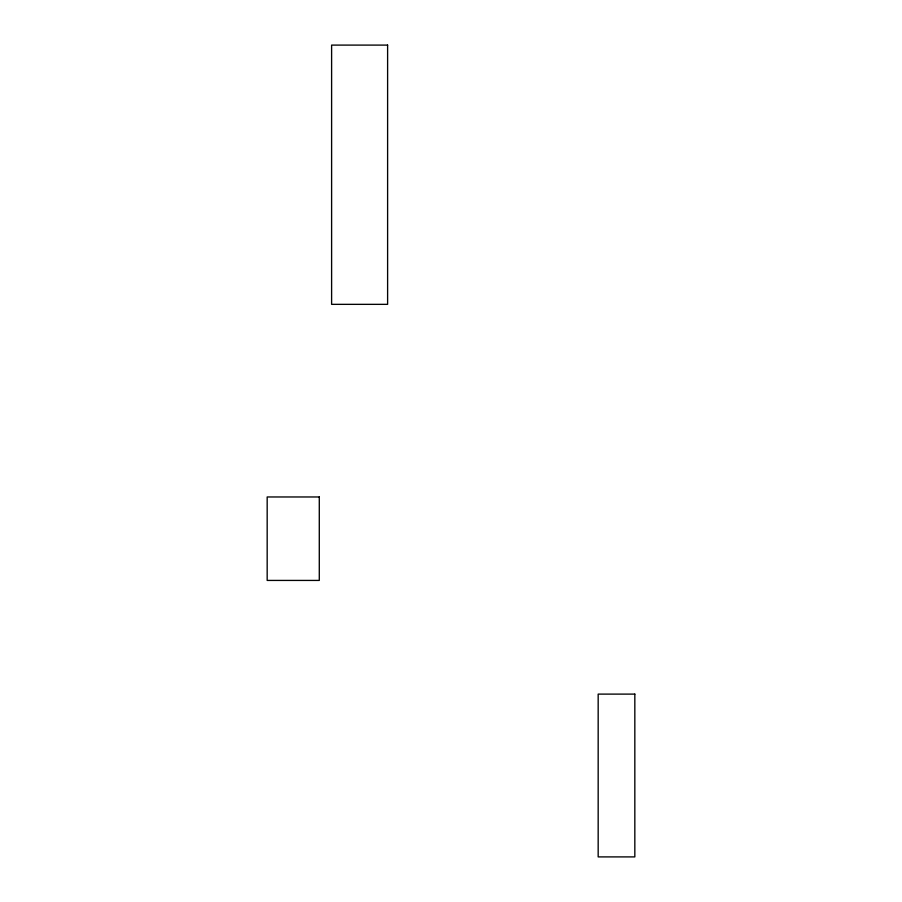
<?xml version="1.0" encoding="UTF-8"?>
<svg xmlns="http://www.w3.org/2000/svg" width="902" height="902" viewBox="0 0 902 902"><rect width="100%" height="100%" fill="white"/><g stroke="black" fill="none" stroke-linecap="round" stroke-linejoin="round"><path stroke-width="1.35" d="M387.612 45.1L331.609 45.1L331.609 304.346L387.612 304.346L387.612 45.1M319.285 496.968L267.172 496.968L267.172 580.426L319.285 580.426L319.285 496.968M634.828 694.112L598.173 694.112L598.173 856.9L634.828 856.9L634.828 694.112"/></g></svg>
